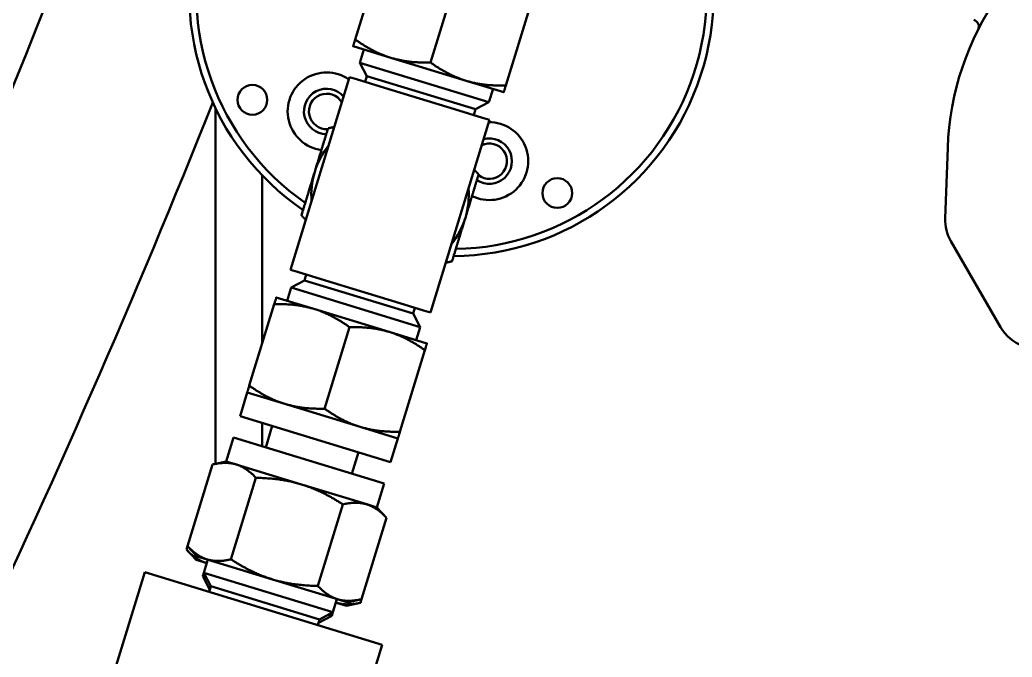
# Model space of a CAD drawing. Header units: inches. Extents: x 11 to 1621, y 11 to 1332.
# Drawn here: x 1294.15 to 1299.67, y 336.19 to 339.74 of the extents above; entities that cross this region are included whole.
import ezdxf

# ---------------------------------------------------------------- set-up
doc = ezdxf.new("R2010")
doc.units = ezdxf.units.IN
doc.header["$LTSCALE"] = 48
doc.header["$MEASUREMENT"] = 0
doc.layers.add('Visible (ANSI)', color=7, linetype='Continuous', lineweight=50)

msp = doc.modelspace()

# ---------------------------------------------------------------- linework, layer by layer
at = {"layer": 'Visible (ANSI)'}
for p, q in [((1296.015848, 339.626489), (1296.154388, 340.079632)), ((1296.434231, 339.498576), (1296.572771, 339.951719)), ((1296.852614, 339.370663), (1296.991154, 339.823807)), ((1296.004423, 339.58912), (1296.213615, 339.525164)), ((1296.064192, 339.570847), (1296.04184, 339.497737)), ((1296.04184, 339.497737), (1296.759069, 339.278459)), ((1296.081378, 339.423379), (1296.04184, 339.497737)), ((1296.213615, 339.525164), (1296.631998, 339.397251)), ((1295.657148, 338.34635), (1295.984604, 339.417412)), ((1295.984604, 339.417412), (1296.023454, 339.405534)), ((1296.178854, 339.358024), (1296.023454, 339.405534)), ((1296.081378, 339.423379), (1296.071437, 339.390864)), ((1296.081378, 339.423379), (1296.68471, 339.238921)), ((1296.631998, 339.397251), (1296.84119, 339.333295)), ((1296.178854, 339.358024), (1296.567353, 339.239248)), ((1296.781421, 339.351568), (1296.759069, 339.278459)), ((1296.68471, 339.238921), (1296.759069, 339.278459)), ((1295.239479, 337.267831), (1295.239479, 339.244566)), ((1296.722752, 339.191737), (1296.567353, 339.239248)), ((1296.68471, 339.238921), (1296.67477, 339.206407)), ((1296.434146, 338.108798), (1296.761602, 339.17986)), ((1296.722752, 339.191737), (1296.761602, 339.17986)), ((1299.293848, 338.632275), (1299.307549, 339.024626)), ((1295.499479, 337.937524), (1295.499479, 338.870786)), ((1299.601525, 338.027575), (1299.325352, 338.505921)), ((1295.695998, 338.334473), (1295.657148, 338.34635)), ((1295.695998, 338.334473), (1295.851398, 338.286962)), ((1295.73404, 338.287289), (1295.659681, 338.247751)), ((1295.73404, 338.287289), (1295.743981, 338.319803)), ((1296.337373, 338.102831), (1295.73404, 338.287289)), ((1295.851398, 338.286962), (1296.239896, 338.168186)), ((1295.637329, 338.174642), (1295.659681, 338.247751)), ((1296.37691, 338.028473), (1295.659681, 338.247751)), ((1295.786752, 338.128959), (1295.57756, 338.192915)), ((1296.239896, 338.168186), (1296.395296, 338.120676)), ((1295.566136, 338.155547), (1295.427596, 337.702403)), ((1296.205135, 338.001046), (1295.786752, 338.128959)), ((1296.337373, 338.102831), (1296.347313, 338.135346)), ((1296.434146, 338.108798), (1296.395296, 338.120676)), ((1296.337373, 338.102831), (1296.37691, 338.028473)), ((1295.984519, 338.027634), (1295.845979, 337.574491)), ((1296.414327, 337.93709), (1296.205135, 338.001046)), ((1296.354558, 337.955363), (1296.37691, 338.028473)), ((1296.402902, 337.899721), (1296.264363, 337.446578)), ((1295.375824, 337.533065), (1295.416171, 337.665035)), ((1295.416171, 337.665035), (1295.625363, 337.601079)), ((1295.625363, 337.601079), (1296.043746, 337.473166)), ((1296.212591, 337.27724), (1295.375824, 337.533065)), ((1295.499479, 337.364548), (1295.499479, 337.49526)), ((1295.518585, 337.358707), (1295.555131, 337.478245)), ((1296.043746, 337.473166), (1296.252938, 337.40921)), ((1295.339277, 337.413527), (1295.29893, 337.281557)), ((1295.339277, 337.413527), (1296.176044, 337.157702)), ((1296.212591, 337.27724), (1296.252938, 337.40921)), ((1295.29893, 337.281557), (1295.222781, 337.263976)), ((1295.354983, 337.26442), (1295.29893, 337.281557)), ((1295.996737, 337.212521), (1296.033283, 337.332059)), ((1295.084242, 336.810833), (1295.222781, 337.263976)), ((1295.717313, 337.153644), (1295.354983, 337.26442)), ((1295.325795, 336.736983), (1295.464335, 337.190126)), ((1296.079644, 337.042869), (1295.717313, 337.153644)), ((1296.176044, 337.157702), (1296.135697, 337.025732)), ((1295.808903, 336.589282), (1295.947443, 337.042425)), ((1296.135697, 337.025732), (1296.079644, 337.042869)), ((1296.135697, 337.025732), (1296.188996, 336.968575)), ((1296.050456, 336.515432), (1296.188996, 336.968575)), ((1295.078258, 336.791261), (1295.084242, 336.810833)), ((1295.131557, 336.734104), (1295.078258, 336.791261)), ((1295.137541, 336.753677), (1295.084242, 336.810833)), ((1295.131557, 336.734104), (1295.18761, 336.716967)), ((1295.137541, 336.753677), (1295.193594, 336.736539)), ((1295.19731, 336.735403), (1295.174958, 336.662294)), ((1295.193594, 336.736539), (1295.555924, 336.625764)), ((1295.18761, 336.716967), (1295.191326, 336.715831)), ((1294.203153, 334.561058), (1294.846371, 336.664929)), ((1296.166071, 336.261456), (1294.846371, 336.664929)), ((1295.174958, 336.662294), (1295.168974, 336.642721)), ((1295.168974, 336.642721), (1295.188547, 336.636737)), ((1295.208512, 336.568363), (1295.168974, 336.642721)), ((1295.174958, 336.662294), (1295.892187, 336.443015)), ((1295.214495, 336.587935), (1295.174958, 336.662294)), ((1295.555924, 336.625764), (1295.918255, 336.514988)), ((1295.214495, 336.587935), (1295.204555, 336.555421)), ((1295.214495, 336.587935), (1295.817828, 336.403478)), ((1295.914539, 336.516125), (1295.892187, 336.443015)), ((1295.918255, 336.514988), (1295.974308, 336.497851)), ((1295.974308, 336.497851), (1296.050456, 336.515432)), ((1296.044473, 336.495859), (1296.050456, 336.515432)), ((1295.908555, 336.496552), (1295.912271, 336.495416)), ((1295.912271, 336.495416), (1295.968324, 336.478279)), ((1295.968324, 336.478279), (1296.044473, 336.495859)), ((1295.817828, 336.403478), (1295.807887, 336.370963)), ((1295.811844, 336.383905), (1295.886203, 336.423443)), ((1295.817828, 336.403478), (1295.892187, 336.443015)), ((1295.86663, 336.429426), (1295.886203, 336.423443)), ((1295.892187, 336.443015), (1295.886203, 336.423443)), ((1296.166071, 336.261456), (1295.522854, 334.157585))]:
    msp.add_line(p, q, dxfattribs=at)
for centre, radius in [((1247.196979, 358.380235), 48.3125), ((1295.444512, 339.291147), 0.082677), ((1297.138753, 338.773165), 0.082677)]:
    msp.add_circle(centre, radius, dxfattribs=at)
for centre, radius, start, end in [((1247.196979, 358.380235), 50.625, 330.4164882, 354.5628914), ((1296.550623, 339.879276), 1.456693, 92.745198, 235.522104), ((1296.550623, 339.879276), 1.417323, 93.317508, 235.020267), ((1296.550623, 339.879276), 1.456693, 270.477896, 53.254802), ((1296.550623, 339.879276), 1.417323, 270.979733, 52.682492), ((1300.881393, 338.969666), 1.574803, 112.194967, 178), ((1299.440991, 339.698224), 0.03937, 333.169635, 73), ((1295.857101, 339.226759), 0.216535, 55.200812, 262.286055), ((1295.857101, 339.226759), 0.125984, 41.305456, 269.101735), ((1295.857101, 339.226759), 0.098425, 30.73969, 273.793444), ((1247.196979, 358.380235), 51.6875, 330.5600044, 338.3089684), ((1296.760696, 338.950502), 0.216535, 243.713945, 90.799188), ((1296.760696, 338.950502), 0.125984, 236.898265, 104.694544), ((1296.760696, 338.950502), 0.098425, 232.206556, 115.26031), ((1296.209375, 338.763105), 0.4375, 141.213211, 163), ((1296.209375, 338.763105), 0.4375, 163, 184.786789), ((1296.209375, 338.763105), 0.4375, 343, 4.786789), ((1296.209375, 338.763105), 0.4375, 321.213211, 343), ((1299.529925, 338.624031), 0.23622, 178, 210), ((1299.806098, 338.145686), 0.23622, 210, 250.158699)]:
    msp.add_arc(centre, radius, start, end, dxfattribs=at)
for points, weights in [([(1296.004423, 339.58912), (1296.004423, 339.58912), (1296.015848, 339.626489)], [1, 1.0379548493, 1]), ([(1296.015848, 339.626489), (1296.116529, 339.554846), (1296.213615, 339.525164)], [1, 1.0379548493, 1]), ([(1296.213615, 339.525164), (1296.310701, 339.495482), (1296.434231, 339.498576)], [1, 1.0379548493, 1]), ([(1296.434231, 339.498576), (1296.534912, 339.426933), (1296.631998, 339.397251)], [1, 1.0379548493, 1]), ([(1296.631998, 339.397251), (1296.729084, 339.367569), (1296.852614, 339.370663)], [1, 1.0379548493, 1]), ([(1296.852614, 339.370663), (1296.84119, 339.333295), (1296.84119, 339.333295)], [1, 1.0379548493, 1]), ([(1295.790992, 338.891018), (1295.825266, 339.003123), (1295.864842, 339.132571)], [1, 1.0379548493, 1]), ([(1295.864842, 339.132571), (1295.882723, 339.1367), (1295.900002, 339.140689)], [1, 1.00498223303, 1.00865645687]), ([(1295.717141, 338.649464), (1295.756718, 338.778912), (1295.790992, 338.891018)], [1, 1.0379548493, 1]), ([(1296.676999, 338.903137), (1296.689093, 338.890168), (1296.701609, 338.876746)], [1.00865645687, 1.00498223303, 1]), ([(1296.701609, 338.876746), (1296.662032, 338.747298), (1296.627758, 338.635192)], [1, 1.0379548493, 1]), ([(1295.741751, 338.623073), (1295.729657, 338.636042), (1295.717141, 338.649464)], [1.00865645687, 1.00498223303, 1]), ([(1296.627758, 338.635192), (1296.593484, 338.523087), (1296.553908, 338.393639)], [1, 1.0379548493, 1]), ([(1296.553908, 338.393639), (1296.536027, 338.38951), (1296.518748, 338.385521)], [1, 1.00498223303, 1.00865645687]), ([(1295.566136, 338.155547), (1295.57756, 338.192915), (1295.57756, 338.192915)], [1, 1.0379548493, 1]), ([(1295.786752, 338.128959), (1295.689666, 338.158641), (1295.566136, 338.155547)], [1, 1.0379548493, 1]), ([(1295.984519, 338.027634), (1295.883838, 338.099277), (1295.786752, 338.128959)], [1, 1.0379548493, 1]), ([(1296.205135, 338.001046), (1296.108049, 338.030728), (1295.984519, 338.027634)], [1, 1.0379548493, 1]), ([(1296.402902, 337.899721), (1296.302222, 337.971364), (1296.205135, 338.001046)], [1, 1.0379548493, 1]), ([(1296.414327, 337.93709), (1296.414327, 337.93709), (1296.402902, 337.899721)], [1, 1.0379548493, 1]), ([(1295.416171, 337.665035), (1295.416171, 337.665035), (1295.427596, 337.702403)], [1, 1.0379548493, 1]), ([(1295.427596, 337.702403), (1295.528277, 337.630761), (1295.625363, 337.601079)], [1, 1.0379548493, 1]), ([(1295.625363, 337.601079), (1295.722449, 337.571396), (1295.845979, 337.574491)], [1, 1.0379548493, 1]), ([(1295.845979, 337.574491), (1295.94666, 337.502848), (1296.043746, 337.473166)], [1, 1.0379548493, 1]), ([(1296.043746, 337.473166), (1296.140832, 337.443484), (1296.264363, 337.446578)], [1, 1.0379548493, 1]), ([(1296.264363, 337.446578), (1296.252938, 337.40921), (1296.252938, 337.40921)], [1, 1.0379548493, 1]), ([(1295.354983, 337.26442), (1295.29893, 337.281557), (1295.222781, 337.263976)], [1, 1.0379548493, 1]), ([(1295.464335, 337.190126), (1295.411036, 337.247283), (1295.354983, 337.26442)], [1, 1.0379548493, 1]), ([(1295.717313, 337.153644), (1295.605208, 337.187918), (1295.464335, 337.190126)], [1, 1.0379548493, 1]), ([(1295.947443, 337.042425), (1295.829419, 337.11937), (1295.717313, 337.153644)], [1, 1.0379548493, 1]), ([(1296.079644, 337.042869), (1296.023591, 337.060006), (1295.947443, 337.042425)], [1, 1.0379548493, 1]), ([(1296.188996, 336.968575), (1296.135697, 337.025732), (1296.079644, 337.042869)], [1, 1.0379548493, 1]), ([(1295.078258, 336.791261), (1295.131557, 336.734104), (1295.18761, 336.716967)], [1, 1.0379548493, 1]), ([(1295.084242, 336.810833), (1295.137541, 336.753677), (1295.193594, 336.736539)], [1, 1.0379548493, 1]), ([(1295.193594, 336.736539), (1295.249646, 336.719402), (1295.325795, 336.736983)], [1, 1.0379548493, 1]), ([(1295.325795, 336.736983), (1295.443819, 336.660038), (1295.555924, 336.625764)], [1, 1.0379548493, 1]), ([(1295.18761, 336.716967), (1295.189468, 336.716399), (1295.191338, 336.715869)], [1, 1.00121357416, 1.00234954231]), ([(1295.555924, 336.625764), (1295.66803, 336.59149), (1295.808903, 336.589282)], [1, 1.0379548493, 1]), ([(1295.808903, 336.589282), (1295.862202, 336.532125), (1295.918255, 336.514988)], [1, 1.0379548493, 1]), ([(1295.918255, 336.514988), (1295.974308, 336.497851), (1296.050456, 336.515432)], [1, 1.0379548493, 1]), ([(1295.908566, 336.49659), (1295.910413, 336.495984), (1295.912271, 336.495416)], [1.00234954231, 1.00121357416, 1]), ([(1295.912271, 336.495416), (1295.968324, 336.478279), (1296.044473, 336.495859)], [1, 1.0379548493, 1])]:
    msp.add_rational_spline(points, weights, degree=2, dxfattribs=at)

doc.saveas('drawing.dxf')
